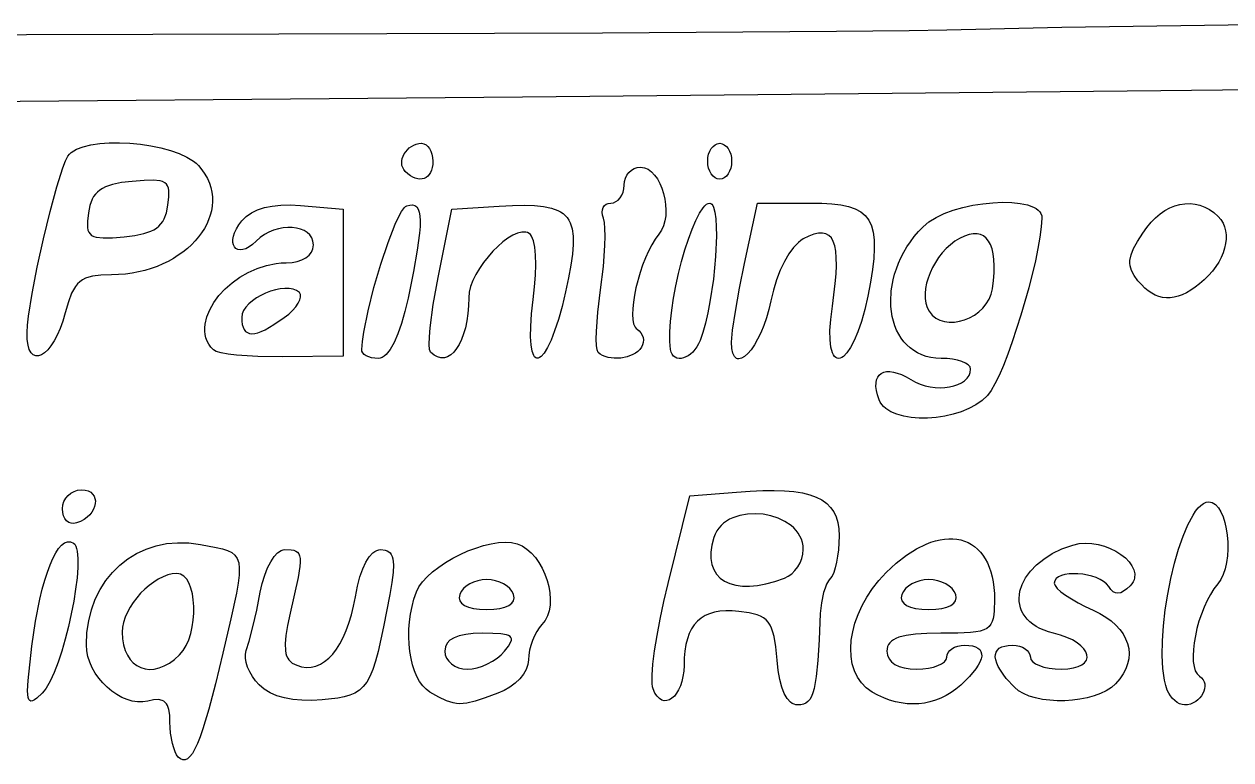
# Model space of a CAD drawing. Header units: millimetres. Extents: x 0.12 to 6.4, y 0 to 2.19.
# Drawn here: x 3.04 to 4.162, y 0 to 0.684 of the extents above; entities that cross this region are included whole.
import ezdxf

# ---------------------------------------------------------------- set-up
doc = ezdxf.new("R2010")
doc.units = ezdxf.units.MM
doc.header["$MEASUREMENT"] = 0

msp = doc.modelspace()

# ---------------------------------------------------------------- linework, layer by layer
at = {"flags": 128}
for points in [[(2.924375, 0.674196), (3.276394, 0.675035), (3.577189, 0.676196), (3.79483, 0.677524), (3.86249, 0.678202), (3.897389, 0.678863), (3.937773, 0.67995), (4.00436, 0.681219), (4.203551, 0.684174)], [(4.639794, 0.6282), (4.096536, 0.622207), (3.50301, 0.616334), (2.855722, 0.610544), (2.590562, 0.608378), (2.385143, 0.607022), (2.231949, 0.606568), (2.172587, 0.606706), (2.123463, 0.607103), (2.083637, 0.607769), (2.05217, 0.608717), (2.028121, 0.609957), (2.010552, 0.611501), (1.998523, 0.613359), (1.994292, 0.614409), (1.991093, 0.615543), (1.98881, 0.61676), (1.987325, 0.618063), (1.98652, 0.619454), (1.986277, 0.620932)], [(3.042236, 0.397419), (3.042621, 0.404136), (3.043562, 0.412582), (3.046864, 0.433581), (3.051641, 0.45826), (3.057394, 0.48446), (3.063623, 0.510025), (3.069828, 0.532797), (3.075509, 0.55062), (3.077997, 0.557001), (3.080166, 0.561335), (3.081579, 0.563194), (3.083406, 0.564897), (3.085619, 0.566446), (3.088194, 0.567843), (3.094323, 0.570188), (3.101586, 0.571946), (3.109775, 0.573133), (3.118681, 0.573762), (3.128098, 0.57385), (3.137817, 0.57341), (3.147632, 0.572458), (3.157333, 0.571007), (3.166714, 0.569074), (3.175567, 0.566673), (3.183684, 0.563819), (3.190857, 0.560525), (3.196879, 0.556808), (3.199393, 0.554796), (3.201541, 0.552682), (3.204818, 0.548735), (3.207606, 0.544694), (3.209916, 0.540573), (3.21176, 0.536388), (3.21315, 0.532152), (3.214097, 0.527879), (3.214612, 0.523585), (3.214707, 0.519283), (3.214394, 0.514988), (3.213683, 0.510714), (3.212586, 0.506476), (3.211114, 0.502288), (3.20928, 0.498164), (3.207094, 0.494119), (3.204568, 0.490166), (3.201713, 0.486321), (3.198541, 0.482598), (3.195063, 0.479011), (3.191291, 0.475574), (3.187236, 0.472303), (3.182909, 0.46921), (3.178322, 0.466311), (3.173487, 0.46362), (3.168414, 0.461151), (3.163116, 0.458919), (3.157603, 0.456938), (3.151888, 0.455222), (3.145981, 0.453786), (3.139893, 0.452644), (3.133638, 0.451811), (3.127225, 0.4513), (3.120666, 0.451127), (3.11093, 0.450837), (3.102988, 0.449817), (3.099604, 0.448962), (3.096567, 0.447841), (3.093842, 0.446425), (3.091396, 0.444686), (3.089193, 0.442595), (3.0872, 0.440126), (3.085384, 0.437248), (3.083709, 0.433936), (3.08065, 0.425891), (3.07775, 0.415766), (3.075527, 0.408136), (3.073034, 0.401231), (3.070328, 0.39508), (3.067468, 0.389714), (3.064512, 0.385161), (3.061517, 0.381454), (3.058541, 0.37862), (3.055644, 0.376691), (3.052882, 0.375697), (3.050315, 0.375666), (3.047999, 0.376631), (3.045994, 0.378619), (3.044357, 0.381662), (3.043146, 0.38579), (3.04242, 0.391032), (3.042236, 0.397419)], [(3.393986, 0.547113), (3.39254, 0.548873), (3.391515, 0.550792), (3.39089, 0.552835), (3.390643, 0.554962), (3.390751, 0.557137), (3.391193, 0.559321), (3.392991, 0.563564), (3.395861, 0.567392), (3.397644, 0.569054), (3.399628, 0.5705), (3.401794, 0.57169), (3.404117, 0.572586), (3.406577, 0.573152), (3.409152, 0.573349), (3.411253, 0.573009), (3.413212, 0.572034), (3.414988, 0.570493), (3.416538, 0.568453), (3.417818, 0.565984), (3.418785, 0.563154), (3.419397, 0.56003), (3.419611, 0.556682), (3.41946, 0.553606), (3.419023, 0.550826), (3.418318, 0.548348), (3.417367, 0.546181), (3.416188, 0.544332), (3.414802, 0.542809), (3.41323, 0.541618), (3.411491, 0.540768), (3.409605, 0.540265), (3.407593, 0.540118), (3.405474, 0.540333), (3.403269, 0.540919), (3.400997, 0.541882), (3.39868, 0.543231), (3.396336, 0.544972), (3.393986, 0.547113)], [(3.675166, 0.556682), (3.675393, 0.56003), (3.676043, 0.563154), (3.677071, 0.565984), (3.67843, 0.568453), (3.680076, 0.570493), (3.681963, 0.572034), (3.684045, 0.573009), (3.686277, 0.573349), (3.688509, 0.573009), (3.690592, 0.572034), (3.692479, 0.570493), (3.694125, 0.568453), (3.695484, 0.565984), (3.696512, 0.563154), (3.697162, 0.56003), (3.697389, 0.556682), (3.697162, 0.553334), (3.696512, 0.550211), (3.695484, 0.547381), (3.694125, 0.544912), (3.692479, 0.542872), (3.690592, 0.541331), (3.688509, 0.540356), (3.686277, 0.540016), (3.684045, 0.540356), (3.681963, 0.541331), (3.680076, 0.542872), (3.67843, 0.544912), (3.677071, 0.547381), (3.676043, 0.550211), (3.675393, 0.553334), (3.675166, 0.556682)], [(3.573236, 0.378974), (3.572267, 0.381182), (3.571679, 0.385315), (3.57146, 0.391134), (3.571602, 0.398399), (3.572929, 0.41632), (3.575583, 0.437169), (3.578256, 0.458688), (3.579637, 0.478415), (3.579816, 0.486925), (3.57964, 0.494169), (3.579098, 0.499873), (3.57818, 0.503766), (3.577346, 0.506582), (3.577054, 0.50921), (3.577275, 0.511592), (3.577982, 0.51367), (3.579146, 0.515388), (3.580739, 0.516686), (3.582732, 0.517507), (3.585097, 0.517794), (3.587567, 0.518134), (3.589871, 0.519109), (3.591958, 0.52065), (3.593779, 0.522689), (3.595283, 0.525158), (3.596419, 0.527989), (3.597138, 0.531112), (3.597389, 0.53446), (3.597702, 0.537808), (3.598601, 0.540932), (3.600023, 0.543762), (3.601904, 0.546231), (3.604182, 0.54827), (3.606793, 0.549812), (3.609674, 0.550787), (3.612764, 0.551127), (3.616334, 0.550622), (3.619705, 0.549178), (3.622846, 0.5469), (3.625729, 0.543891), (3.628326, 0.540256), (3.630607, 0.536101), (3.632545, 0.531528), (3.634111, 0.526644), (3.635275, 0.521553), (3.63601, 0.516359), (3.636287, 0.511166), (3.636076, 0.50608), (3.63535, 0.501205), (3.63408, 0.496645), (3.632236, 0.492506), (3.629791, 0.488891), (3.626424, 0.484347), (3.623197, 0.479062), (3.620139, 0.473168), (3.617281, 0.466795), (3.614653, 0.460073), (3.612284, 0.453133), (3.608448, 0.439123), (3.607039, 0.432314), (3.60601, 0.42581), (3.605392, 0.419741), (3.605213, 0.414238), (3.605505, 0.409433), (3.606296, 0.405454), (3.607618, 0.402434), (3.608487, 0.401323), (3.6095, 0.400502), (3.611474, 0.398992), (3.613063, 0.397175), (3.614251, 0.39512), (3.615021, 0.392896), (3.615355, 0.390573), (3.615238, 0.388219), (3.614653, 0.385904), (3.613583, 0.383696), (3.612101, 0.381711), (3.610258, 0.379925), (3.608103, 0.378344), (3.605683, 0.376974), (3.600237, 0.374888), (3.5943, 0.37371), (3.588252, 0.373486), (3.582472, 0.374259), (3.579801, 0.375033), (3.57734, 0.376074), (3.575136, 0.377385), (3.573236, 0.378974)], [(3.173264, 0.51578), (3.174127, 0.523492), (3.17409, 0.529437), (3.173651, 0.531803), (3.172885, 0.533794), (3.17176, 0.535432), (3.170243, 0.53674), (3.168299, 0.53774), (3.165895, 0.538455), (3.159572, 0.539118), (3.151007, 0.538907), (3.13993, 0.538002), (3.129995, 0.536776), (3.121778, 0.535091), (3.115113, 0.532828), (3.112311, 0.531443), (3.109835, 0.529868), (3.107664, 0.52809), (3.105779, 0.526093), (3.104158, 0.523862), (3.10278, 0.521383), (3.100672, 0.515619), (3.099291, 0.508682), (3.098428, 0.500974), (3.098465, 0.495033), (3.098904, 0.492668), (3.09967, 0.490678), (3.100795, 0.489041), (3.102312, 0.487733), (3.104256, 0.486732), (3.10666, 0.486017), (3.112983, 0.485352), (3.121548, 0.48556), (3.132625, 0.48646), (3.14256, 0.487691), (3.150777, 0.489379), (3.157442, 0.491644), (3.160244, 0.49303), (3.16272, 0.494604), (3.164891, 0.496382), (3.166776, 0.498379), (3.168397, 0.500609), (3.169775, 0.503087), (3.171883, 0.508848), (3.173264, 0.51578)], [(3.640555, 0.381682), (3.639874, 0.389219), (3.639885, 0.397999), (3.640525, 0.407782), (3.641731, 0.418331), (3.643437, 0.429406), (3.645582, 0.440771), (3.648099, 0.452185), (3.650927, 0.46341), (3.654, 0.474208), (3.657255, 0.48434), (3.660628, 0.493568), (3.664055, 0.501653), (3.667473, 0.508357), (3.670816, 0.51344), (3.672441, 0.5153), (3.674023, 0.516666), (3.675554, 0.517507), (3.677027, 0.517794), (3.678089, 0.517534), (3.679046, 0.516774), (3.679899, 0.515538), (3.680651, 0.513853), (3.681859, 0.509239), (3.682684, 0.503141), (3.68314, 0.495765), (3.683242, 0.487321), (3.682444, 0.468059), (3.680406, 0.447019), (3.677246, 0.425866), (3.675282, 0.415767), (3.673081, 0.406264), (3.670658, 0.397564), (3.668027, 0.389877), (3.666656, 0.386794), (3.665045, 0.383996), (3.663234, 0.381495), (3.661266, 0.379304), (3.659183, 0.377434), (3.657025, 0.3759), (3.654836, 0.374712), (3.652656, 0.373884), (3.650527, 0.373427), (3.648491, 0.373355), (3.646589, 0.373679), (3.644863, 0.374412), (3.643356, 0.375567), (3.642107, 0.377155), (3.64116, 0.379189), (3.640555, 0.381682)], [(3.697389, 0.388544), (3.698338, 0.399589), (3.700923, 0.417063), (3.704748, 0.438565), (3.709416, 0.461696), (3.721458, 0.517794), (3.770889, 0.517794), (3.781368, 0.517622), (3.790702, 0.517062), (3.798932, 0.516049), (3.8061, 0.514515), (3.812245, 0.512394), (3.817408, 0.509619), (3.82163, 0.506125), (3.824953, 0.501844), (3.827416, 0.496711), (3.829061, 0.490658), (3.829928, 0.48362), (3.830058, 0.47553), (3.829493, 0.466321), (3.828272, 0.455928), (3.826436, 0.444284), (3.824027, 0.431321), (3.821234, 0.418697), (3.818158, 0.407569), (3.814881, 0.397959), (3.811485, 0.389893), (3.80805, 0.383392), (3.804659, 0.37848), (3.801392, 0.375181), (3.799831, 0.374143), (3.798331, 0.373518), (3.796904, 0.373306), (3.795558, 0.373513), (3.794305, 0.37414), (3.793154, 0.375191), (3.792116, 0.376668), (3.791201, 0.378574), (3.789779, 0.383687), (3.788971, 0.390551), (3.788858, 0.399191), (3.789521, 0.40963), (3.791041, 0.421891), (3.793733, 0.442944), (3.794484, 0.451926), (3.794826, 0.459905), (3.794752, 0.4669), (3.794253, 0.47293), (3.79332, 0.478015), (3.791946, 0.482174), (3.790121, 0.485426), (3.787837, 0.487792), (3.785086, 0.48929), (3.78186, 0.48994), (3.778149, 0.489761), (3.773946, 0.488773), (3.769241, 0.486995), (3.764027, 0.484446), (3.761737, 0.48302), (3.75945, 0.481207), (3.754933, 0.476505), (3.750563, 0.470508), (3.746427, 0.463384), (3.742613, 0.455298), (3.739207, 0.446419), (3.736298, 0.436913), (3.733972, 0.426946), (3.73211, 0.418799), (3.729872, 0.411083), (3.727326, 0.403869), (3.724541, 0.397229), (3.721585, 0.391236), (3.718527, 0.385961), (3.715435, 0.381477), (3.712378, 0.377854), (3.709424, 0.375166), (3.706642, 0.373484), (3.7041, 0.372879), (3.70294, 0.373004), (3.701866, 0.373425), (3.700887, 0.374151), (3.70001, 0.375192), (3.698599, 0.378253), (3.697703, 0.38268), (3.697389, 0.388544)], [(3.834555, 0.334932), (3.833045, 0.339411), (3.832078, 0.343509), (3.831634, 0.347214), (3.831693, 0.350512), (3.832234, 0.353391), (3.833236, 0.355838), (3.834679, 0.357839), (3.836543, 0.359382), (3.838807, 0.360453), (3.84145, 0.36104), (3.844451, 0.361129), (3.847792, 0.360708), (3.851449, 0.359763), (3.855405, 0.358281), (3.859637, 0.356249), (3.864125, 0.353655), (3.868362, 0.351315), (3.872805, 0.349423), (3.877389, 0.347967), (3.882046, 0.346936), (3.886712, 0.346318), (3.891318, 0.346101), (3.8958, 0.346274), (3.900092, 0.346825), (3.904126, 0.347742), (3.907837, 0.349013), (3.911159, 0.350627), (3.914025, 0.352573), (3.91637, 0.354838), (3.918126, 0.35741), (3.919229, 0.360279), (3.919611, 0.363432), (3.919052, 0.365422), (3.91745, 0.367279), (3.914918, 0.368963), (3.911567, 0.370432), (3.90751, 0.371647), (3.902859, 0.372565), (3.897725, 0.373146), (3.892222, 0.373349), (3.887314, 0.373566), (3.882664, 0.374206), (3.878272, 0.375249), (3.874143, 0.376675), (3.870279, 0.378468), (3.866682, 0.380606), (3.863354, 0.383072), (3.8603, 0.385847), (3.85752, 0.388912), (3.855017, 0.392247), (3.852795, 0.395834), (3.850856, 0.399654), (3.849202, 0.403688), (3.847836, 0.407917), (3.846761, 0.412323), (3.845979, 0.416886), (3.845492, 0.421587), (3.845304, 0.426407), (3.845833, 0.436331), (3.847587, 0.446506), (3.848929, 0.451641), (3.850585, 0.456781), (3.852558, 0.461908), (3.854849, 0.467004), (3.857463, 0.472048), (3.8604, 0.477024), (3.863665, 0.48191), (3.867258, 0.486689), (3.871184, 0.491342), (3.875444, 0.495849), (3.880857, 0.500363), (3.887475, 0.504416), (3.89508, 0.507992), (3.903459, 0.511075), (3.912395, 0.513649), (3.921674, 0.515699), (3.931079, 0.517209), (3.940396, 0.518163), (3.949408, 0.518546), (3.957901, 0.518342), (3.96566, 0.517535), (3.972468, 0.516109), (3.97811, 0.514049), (3.980427, 0.512776), (3.982371, 0.511338), (3.983916, 0.509735), (3.985036, 0.507962), (3.985702, 0.50602), (3.985889, 0.503905), (3.985316, 0.495715), (3.984073, 0.48618), (3.982228, 0.475526), (3.979852, 0.463982), (3.973785, 0.439133), (3.96643, 0.413457), (3.958346, 0.388777), (3.954205, 0.37738), (3.950092, 0.366916), (3.946075, 0.357613), (3.942225, 0.349698), (3.938612, 0.3434), (3.935305, 0.338946), (3.930369, 0.334307), (3.924557, 0.330224), (3.918017, 0.326706), (3.910899, 0.323757), (3.903351, 0.321383), (3.895522, 0.31959), (3.887561, 0.318385), (3.879618, 0.317773), (3.87184, 0.317759), (3.864377, 0.318351), (3.857379, 0.319553), (3.850993, 0.321372), (3.845368, 0.323814), (3.840655, 0.326884), (3.838686, 0.328656), (3.837001, 0.330588), (3.835618, 0.33268), (3.834555, 0.334932)], [(4.075208, 0.445516), (4.071611, 0.45035), (4.069157, 0.454954), (4.067867, 0.459548), (4.067667, 0.461908), (4.067765, 0.464347), (4.068872, 0.469571), (4.07121, 0.475436), (4.074801, 0.48216), (4.079666, 0.48996), (4.083409, 0.495215), (4.087376, 0.499927), (4.091539, 0.504091), (4.095867, 0.5077), (4.10033, 0.510747), (4.1049, 0.513226), (4.109546, 0.515131), (4.114238, 0.516453), (4.118946, 0.517188), (4.123641, 0.517329), (4.128293, 0.516868), (4.132871, 0.5158), (4.137347, 0.514118), (4.141691, 0.511815), (4.145872, 0.508885), (4.149861, 0.505321), (4.152359, 0.502407), (4.154337, 0.499206), (4.155805, 0.495752), (4.156773, 0.492077), (4.157248, 0.488215), (4.15724, 0.484198), (4.156759, 0.48006), (4.155812, 0.475834), (4.15441, 0.471551), (4.152561, 0.467247), (4.150275, 0.462953), (4.14756, 0.458702), (4.144426, 0.454528), (4.140881, 0.450463), (4.136935, 0.446541), (4.132597, 0.442794), (4.128379, 0.439573), (4.124273, 0.436804), (4.120273, 0.434485), (4.116374, 0.432617), (4.112569, 0.431201), (4.108852, 0.430237), (4.105217, 0.429725), (4.101658, 0.429665), (4.098169, 0.430058), (4.094744, 0.430904), (4.091378, 0.432204), (4.088064, 0.433958), (4.084796, 0.436165), (4.081568, 0.438827), (4.078374, 0.441944), (4.075208, 0.445516)], [(3.215472, 0.381196), (3.213159, 0.383795), (3.211257, 0.386538), (3.209752, 0.389411), (3.208633, 0.392399), (3.207886, 0.395487), (3.207501, 0.39866), (3.207463, 0.401904), (3.207761, 0.405203), (3.209313, 0.411908), (3.212058, 0.418655), (3.215897, 0.425326), (3.220729, 0.431801), (3.226455, 0.43796), (3.232975, 0.443686), (3.24019, 0.448858), (3.247999, 0.453357), (3.256304, 0.457063), (3.265005, 0.459859), (3.274001, 0.461623), (3.278579, 0.462082), (3.283194, 0.462238), (3.288612, 0.462546), (3.293511, 0.463444), (3.297829, 0.464889), (3.301503, 0.466842), (3.30447, 0.469261), (3.306667, 0.472105), (3.308031, 0.475333), (3.3085, 0.478905), (3.308107, 0.482419), (3.30698, 0.485517), (3.30519, 0.488194), (3.302814, 0.490444), (3.299923, 0.492263), (3.296593, 0.493646), (3.292896, 0.494587), (3.288908, 0.495084), (3.284701, 0.495129), (3.28035, 0.494719), (3.275928, 0.493848), (3.271509, 0.492512), (3.267168, 0.490706), (3.262978, 0.488425), (3.259013, 0.485664), (3.255347, 0.482419), (3.251903, 0.479298), (3.248657, 0.476969), (3.24564, 0.475385), (3.242886, 0.474499), (3.240426, 0.474264), (3.238292, 0.474635), (3.236519, 0.475565), (3.235137, 0.477007), (3.234179, 0.478915), (3.233678, 0.481243), (3.233667, 0.483944), (3.234177, 0.486971), (3.235241, 0.490279), (3.236892, 0.49382), (3.239162, 0.497549), (3.242083, 0.501419), (3.246072, 0.505394), (3.250917, 0.508753), (3.25659, 0.511489), (3.263066, 0.513594), (3.270316, 0.515062), (3.278313, 0.515885), (3.287032, 0.516058), (3.296444, 0.515571), (3.336277, 0.512238), (3.336291, 0.443905), (3.336305, 0.375571), (3.279375, 0.374905), (3.256722, 0.375189), (3.237121, 0.376467), (3.229121, 0.377416), (3.222672, 0.378538), (3.218034, 0.379806), (3.215472, 0.381196)], [(3.353416, 0.381682), (3.354114, 0.389211), (3.35538, 0.397848), (3.359352, 0.41759), (3.364795, 0.439194), (3.371172, 0.46095), (3.377946, 0.481144), (3.384582, 0.498065), (3.387681, 0.504763), (3.390543, 0.510001), (3.393102, 0.513564), (3.394247, 0.51465), (3.395291, 0.515238), (3.398168, 0.515965), (3.400668, 0.516071), (3.402793, 0.515516), (3.404542, 0.514259), (3.405917, 0.512258), (3.406917, 0.509472), (3.407544, 0.505861), (3.407798, 0.501384), (3.40768, 0.495999), (3.40719, 0.489665), (3.405096, 0.473988), (3.401522, 0.454024), (3.396472, 0.429446), (3.393508, 0.416891), (3.390327, 0.405775), (3.386965, 0.39617), (3.383458, 0.388148), (3.379842, 0.381782), (3.376152, 0.377146), (3.37429, 0.375498), (3.372424, 0.37431), (3.370557, 0.373591), (3.368694, 0.373349), (3.365539, 0.373519), (3.362614, 0.374007), (3.359982, 0.374777), (3.357706, 0.375797), (3.355849, 0.377032), (3.354473, 0.378447), (3.353642, 0.380008), (3.353416, 0.381682)], [(3.4175, 0.379155), (3.416974, 0.380076), (3.416593, 0.381618), (3.416248, 0.386424), (3.416439, 0.393287), (3.417135, 0.401922), (3.419933, 0.423373), (3.424416, 0.448502), (3.437152, 0.51203), (3.481152, 0.514849), (3.493542, 0.5155), (3.504544, 0.515725), (3.514212, 0.515454), (3.522599, 0.514619), (3.529761, 0.51315), (3.53575, 0.510977), (3.538322, 0.509606), (3.540621, 0.508033), (3.542653, 0.506249), (3.544427, 0.504247), (3.545947, 0.502017), (3.547222, 0.49955), (3.54906, 0.493874), (3.549996, 0.487148), (3.550082, 0.479304), (3.549373, 0.470273), (3.547923, 0.459985), (3.545785, 0.448372), (3.543014, 0.435363), (3.539671, 0.421517), (3.536262, 0.409393), (3.532844, 0.399005), (3.529473, 0.390366), (3.526203, 0.383491), (3.523091, 0.378392), (3.520192, 0.375082), (3.51884, 0.374103), (3.517562, 0.373577), (3.516366, 0.373504), (3.515257, 0.373888), (3.514244, 0.374729), (3.513333, 0.376029), (3.511845, 0.380014), (3.510849, 0.385857), (3.510402, 0.393571), (3.510557, 0.403169), (3.511372, 0.414664), (3.512902, 0.428071), (3.514236, 0.439826), (3.515036, 0.45075), (3.515311, 0.460678), (3.515073, 0.469445), (3.51433, 0.476886), (3.513094, 0.482835), (3.511374, 0.487128), (3.510336, 0.488602), (3.50918, 0.489599), (3.507669, 0.490334), (3.50602, 0.490772), (3.502357, 0.490807), (3.498291, 0.489809), (3.493919, 0.48788), (3.489337, 0.485124), (3.484642, 0.481644), (3.479933, 0.477544), (3.475307, 0.472927), (3.47086, 0.467897), (3.466691, 0.462558), (3.462896, 0.457012), (3.459573, 0.451363), (3.456819, 0.445714), (3.454731, 0.44017), (3.453407, 0.434833), (3.452944, 0.429807), (3.452734, 0.422193), (3.452124, 0.414982), (3.451142, 0.408214), (3.449816, 0.40193), (3.448175, 0.396172), (3.446248, 0.390979), (3.444063, 0.386393), (3.441649, 0.382455), (3.439034, 0.379205), (3.436246, 0.376684), (3.433315, 0.374933), (3.430268, 0.373993), (3.427135, 0.373904), (3.423943, 0.374708), (3.420722, 0.376444), (3.4175, 0.379155)], [(3.93993, 0.438044), (3.940861, 0.445749), (3.941386, 0.452859), (3.941512, 0.459365), (3.941244, 0.465259), (3.940589, 0.47053), (3.93955, 0.475172), (3.938136, 0.479173), (3.93635, 0.482526), (3.9342, 0.485222), (3.931691, 0.487252), (3.928828, 0.488607), (3.925618, 0.489278), (3.922066, 0.489256), (3.918178, 0.488533), (3.913959, 0.487099), (3.909416, 0.484946), (3.904988, 0.482252), (3.900793, 0.479063), (3.896857, 0.475443), (3.893206, 0.471453), (3.889866, 0.467155), (3.886862, 0.462611), (3.884222, 0.457882), (3.88197, 0.453031), (3.880133, 0.44812), (3.878736, 0.443211), (3.877806, 0.438364), (3.877368, 0.433644), (3.877447, 0.42911), (3.878071, 0.424826), (3.879265, 0.420852), (3.881055, 0.417252), (3.88386, 0.413647), (3.887234, 0.410856), (3.891081, 0.408845), (3.895303, 0.407579), (3.899804, 0.407024), (3.904487, 0.407146), (3.909254, 0.40791), (3.914008, 0.409283), (3.918653, 0.41123), (3.92309, 0.413716), (3.927223, 0.416707), (3.930956, 0.42017), (3.934189, 0.424069), (3.936828, 0.428371), (3.938774, 0.43304), (3.93993, 0.438044)], [(3.281361, 0.411321), (3.285535, 0.414639), (3.289135, 0.41803), (3.292103, 0.421398), (3.29438, 0.424648), (3.295909, 0.427684), (3.296632, 0.430411), (3.296492, 0.432734), (3.29543, 0.434557), (3.292832, 0.436487), (3.28965, 0.437758), (3.285987, 0.438416), (3.281946, 0.438506), (3.277633, 0.438071), (3.273149, 0.437157), (3.268601, 0.435808), (3.26409, 0.43407), (3.259721, 0.431986), (3.255598, 0.429602), (3.251825, 0.426961), (3.248504, 0.42411), (3.245741, 0.421093), (3.243639, 0.417953), (3.242302, 0.414737), (3.241833, 0.411488), (3.241976, 0.407947), (3.242408, 0.404877), (3.243134, 0.402278), (3.244158, 0.400149), (3.245484, 0.398492), (3.247118, 0.397304), (3.249064, 0.396588), (3.251326, 0.396342), (3.253909, 0.396567), (3.256818, 0.397263), (3.260057, 0.398429), (3.26363, 0.400066), (3.271799, 0.404752), (3.281361, 0.411321)], [(3.075166, 0.23353), (3.075525, 0.237065), (3.076555, 0.240363), (3.078182, 0.243352), (3.080335, 0.245959), (3.082942, 0.248112), (3.08593, 0.249739), (3.089228, 0.250768), (3.092764, 0.251127), (3.096174, 0.250857), (3.099054, 0.250086), (3.10141, 0.248874), (3.103251, 0.247283), (3.104587, 0.24537), (3.105426, 0.243197), (3.105776, 0.240823), (3.105646, 0.238309), (3.105044, 0.235714), (3.10398, 0.233099), (3.102462, 0.230523), (3.100498, 0.228047), (3.098097, 0.22573), (3.095269, 0.223632), (3.09202, 0.221814), (3.088361, 0.220335), (3.085712, 0.219812), (3.083241, 0.220018), (3.081, 0.220899), (3.079045, 0.222401), (3.07743, 0.22447), (3.076208, 0.22705), (3.075436, 0.230088), (3.075166, 0.23353)], [(3.624305, 0.06603), (3.623772, 0.068115), (3.62346, 0.070973), (3.623471, 0.078804), (3.624279, 0.089122), (3.625828, 0.101526), (3.628059, 0.115614), (3.630917, 0.130983), (3.634342, 0.147232), (3.638277, 0.16396), (3.6585, 0.245571), (3.701889, 0.249113), (3.714604, 0.250004), (3.726277, 0.250498), (3.736938, 0.250581), (3.746617, 0.250239), (3.755346, 0.249461), (3.763154, 0.248233), (3.770073, 0.246541), (3.776133, 0.244373), (3.781366, 0.241716), (3.785801, 0.238557), (3.789469, 0.234883), (3.792402, 0.230679), (3.79463, 0.225935), (3.796183, 0.220636), (3.797092, 0.214769), (3.797389, 0.208321), (3.797218, 0.20187), (3.796731, 0.19552), (3.79596, 0.189434), (3.794941, 0.183774), (3.793706, 0.178704), (3.792291, 0.174386), (3.790729, 0.170982), (3.789055, 0.168655), (3.787364, 0.16648), (3.785751, 0.163504), (3.784256, 0.159859), (3.782915, 0.155677), (3.780846, 0.146239), (3.780194, 0.141247), (3.779847, 0.136252), (3.778814, 0.111815), (3.777604, 0.092418), (3.776084, 0.077512), (3.774121, 0.066549), (3.772932, 0.062374), (3.771581, 0.058978), (3.770053, 0.056293), (3.768331, 0.05425), (3.766398, 0.052781), (3.764237, 0.051816), (3.761832, 0.051288), (3.759166, 0.051127), (3.757249, 0.051295), (3.755421, 0.051799), (3.753682, 0.052636), (3.752034, 0.053803), (3.749015, 0.057122), (3.746371, 0.061736), (3.744112, 0.067629), (3.742244, 0.074781), (3.740778, 0.083175), (3.739722, 0.092794), (3.738486, 0.105152), (3.736869, 0.114914), (3.735834, 0.118928), (3.734604, 0.122422), (3.733144, 0.125437), (3.731422, 0.128018), (3.729403, 0.130205), (3.727054, 0.132044), (3.724341, 0.133575), (3.721232, 0.134842), (3.713687, 0.136756), (3.704152, 0.138127), (3.69783, 0.138644), (3.69195, 0.138696), (3.686505, 0.13828), (3.681492, 0.137389), (3.676904, 0.136019), (3.672738, 0.134164), (3.668987, 0.131821), (3.665647, 0.128983), (3.662713, 0.125646), (3.66018, 0.121805), (3.658042, 0.117454), (3.656295, 0.11259), (3.654933, 0.107206), (3.653952, 0.101298), (3.653346, 0.094862), (3.653111, 0.087891), (3.652851, 0.082539), (3.652174, 0.077558), (3.651126, 0.072983), (3.649752, 0.068848), (3.648098, 0.065187), (3.646207, 0.062035), (3.644126, 0.059425), (3.641901, 0.057393), (3.639575, 0.055972), (3.637195, 0.055196), (3.634806, 0.055101), (3.632453, 0.055721), (3.630181, 0.057089), (3.628035, 0.05924), (3.626062, 0.062209), (3.624305, 0.06603)], [(4.102527, 0.065016), (4.101115, 0.069332), (4.099959, 0.074125), (4.098385, 0.084981), (4.097734, 0.097262), (4.097936, 0.110647), (4.098918, 0.124812), (4.100611, 0.139436), (4.102944, 0.154196), (4.105845, 0.168771), (4.109244, 0.182838), (4.113071, 0.196074), (4.117253, 0.208158), (4.121721, 0.218768), (4.126403, 0.22758), (4.128802, 0.231212), (4.131229, 0.234274), (4.133673, 0.236726), (4.136127, 0.238527), (4.138581, 0.239637), (4.141027, 0.240016), (4.142711, 0.23985), (4.144321, 0.239365), (4.147318, 0.237506), (4.150002, 0.234581), (4.152357, 0.23073), (4.154369, 0.226095), (4.156021, 0.220816), (4.157298, 0.215036), (4.158185, 0.208894), (4.158667, 0.202533), (4.158727, 0.196094), (4.15835, 0.189716), (4.157522, 0.183543), (4.156225, 0.177715), (4.154445, 0.172372), (4.152167, 0.167657), (4.149375, 0.16371), (4.145845, 0.159159), (4.142535, 0.153952), (4.13947, 0.148207), (4.136672, 0.142041), (4.134164, 0.135571), (4.13197, 0.128915), (4.130113, 0.122189), (4.128616, 0.115511), (4.127502, 0.108997), (4.126795, 0.102766), (4.126518, 0.096934), (4.126693, 0.091618), (4.127345, 0.086936), (4.128496, 0.083005), (4.130169, 0.079941), (4.132389, 0.077863), (4.134328, 0.076375), (4.135781, 0.074645), (4.136773, 0.072719), (4.137328, 0.070644), (4.137468, 0.068468), (4.13722, 0.066236), (4.136606, 0.063995), (4.135651, 0.061792), (4.134378, 0.059673), (4.132813, 0.057686), (4.130978, 0.055876), (4.128898, 0.054291), (4.126598, 0.052977), (4.1241, 0.05198), (4.12143, 0.051348), (4.118611, 0.051127), (4.116332, 0.05141), (4.113998, 0.052223), (4.111675, 0.053507), (4.109428, 0.055207), (4.107325, 0.057264), (4.105429, 0.059623), (4.103808, 0.062226), (4.102527, 0.065016)], [(3.746486, 0.168974), (3.750016, 0.170738), (3.753309, 0.173165), (3.756293, 0.176147), (3.758896, 0.179575), (3.761045, 0.18334), (3.762669, 0.187334), (3.763697, 0.191447), (3.764055, 0.195571), (3.763848, 0.19897), (3.763244, 0.202204), (3.762266, 0.205271), (3.760939, 0.208168), (3.759288, 0.210891), (3.757336, 0.213437), (3.755108, 0.215803), (3.752629, 0.217985), (3.747011, 0.221785), (3.740678, 0.224812), (3.733823, 0.22704), (3.726642, 0.228441), (3.719328, 0.228991), (3.712076, 0.228662), (3.705081, 0.227429), (3.698536, 0.225265), (3.695493, 0.223826), (3.692636, 0.222144), (3.689988, 0.220217), (3.687575, 0.218041), (3.68542, 0.215612), (3.683548, 0.212928), (3.681983, 0.209985), (3.68075, 0.20678), (3.678911, 0.199704), (3.67803, 0.193163), (3.678069, 0.187176), (3.678996, 0.181763), (3.680773, 0.176945), (3.683367, 0.172743), (3.686741, 0.169175), (3.690863, 0.166262), (3.695695, 0.164025), (3.701203, 0.162484), (3.707352, 0.161658), (3.714107, 0.161569), (3.721433, 0.162235), (3.729295, 0.163678), (3.737657, 0.165918), (3.746486, 0.168974)], [(3.046694, 0.105821), (3.050094, 0.128998), (3.054124, 0.149524), (3.056342, 0.158707), (3.058676, 0.167125), (3.061112, 0.174744), (3.063637, 0.181528), (3.066236, 0.187444), (3.068897, 0.192459), (3.071604, 0.196536), (3.074345, 0.199644), (3.077104, 0.201746), (3.079869, 0.202809), (3.082626, 0.2028), (3.085361, 0.201682), (3.08655, 0.200585), (3.08753, 0.198917), (3.088307, 0.196715), (3.088888, 0.194015), (3.089497, 0.187265), (3.089416, 0.178955), (3.088704, 0.169371), (3.087421, 0.158803), (3.085628, 0.147537), (3.083383, 0.135861), (3.080748, 0.124064), (3.077781, 0.112432), (3.074543, 0.101254), (3.071093, 0.090817), (3.067492, 0.08141), (3.063798, 0.073319), (3.060073, 0.066832), (3.058216, 0.064281), (3.056375, 0.062238), (3.051239, 0.05758), (3.049156, 0.056042), (3.047384, 0.055093), (3.045911, 0.054776), (3.044729, 0.055136), (3.043827, 0.056218), (3.043196, 0.058066), (3.042825, 0.060726), (3.042705, 0.064242), (3.043177, 0.074021), (3.046694, 0.105821)], [(3.182889, 0.002669), (3.181337, 0.004724), (3.179889, 0.007625), (3.178578, 0.011237), (3.177434, 0.015426), (3.175775, 0.024997), (3.175324, 0.030111), (3.175166, 0.035266), (3.174918, 0.041654), (3.174132, 0.046795), (3.172745, 0.050749), (3.171806, 0.052299), (3.170694, 0.053575), (3.1694, 0.054583), (3.167917, 0.055331), (3.16435, 0.056078), (3.159931, 0.055875), (3.154597, 0.05478), (3.14988, 0.05398), (3.145041, 0.053973), (3.140137, 0.054704), (3.135228, 0.05612), (3.130374, 0.058167), (3.125632, 0.060791), (3.121061, 0.063939), (3.116722, 0.067556), (3.112672, 0.071589), (3.108971, 0.075984), (3.105678, 0.080687), (3.102851, 0.085645), (3.10055, 0.090804), (3.098833, 0.096109), (3.097759, 0.101508), (3.097389, 0.106946), (3.097936, 0.118417), (3.099545, 0.129356), (3.102159, 0.139716), (3.105727, 0.14945), (3.110195, 0.15851), (3.115509, 0.166851), (3.121617, 0.174424), (3.128463, 0.181182), (3.135996, 0.18708), (3.144161, 0.192069), (3.152906, 0.196103), (3.162176, 0.199134), (3.171918, 0.201116), (3.182079, 0.202001), (3.192606, 0.201743), (3.203444, 0.200294), (3.21805, 0.197556), (3.223841, 0.196229), (3.228669, 0.194703), (3.232572, 0.192811), (3.235582, 0.190381), (3.237736, 0.187247), (3.239069, 0.183238), (3.239615, 0.178185), (3.23941, 0.17192), (3.238488, 0.164273), (3.236886, 0.155075), (3.231776, 0.131349), (3.224361, 0.099391), (3.217484, 0.070752), (3.21132, 0.047378), (3.205754, 0.028998), (3.20316, 0.021599), (3.200672, 0.015347), (3.198276, 0.010211), (3.195958, 0.006157), (3.193704, 0.00315), (3.191499, 0.001158), (3.18933, 0.000148), (3.187181, 0.000085), (3.185039, 0.000936), (3.182889, 0.002669)], [(3.416833, 0.063127), (3.413321, 0.065669), (3.410128, 0.068973), (3.407265, 0.072969), (3.404741, 0.077587), (3.402564, 0.082758), (3.400746, 0.088411), (3.399294, 0.094478), (3.398218, 0.100889), (3.397529, 0.107574), (3.397234, 0.114463), (3.397344, 0.121486), (3.397868, 0.128574), (3.398815, 0.135658), (3.400195, 0.142667), (3.402018, 0.149531), (3.404291, 0.156182), (3.406654, 0.160934), (3.410031, 0.165689), (3.414307, 0.170391), (3.419362, 0.174982), (3.425078, 0.179407), (3.431339, 0.183608), (3.438026, 0.187531), (3.445021, 0.191118), (3.452205, 0.194313), (3.459462, 0.19706), (3.466673, 0.199301), (3.473721, 0.200981), (3.480487, 0.202044), (3.486854, 0.202432), (3.492703, 0.20209), (3.497916, 0.20096), (3.502617, 0.198964), (3.507035, 0.196114), (3.511139, 0.192516), (3.514895, 0.188275), (3.518271, 0.183498), (3.521235, 0.178292), (3.523754, 0.17276), (3.525795, 0.167011), (3.527326, 0.161148), (3.528315, 0.15528), (3.528728, 0.149511), (3.528534, 0.143947), (3.527699, 0.138694), (3.526191, 0.133858), (3.523978, 0.129546), (3.521027, 0.125863), (3.518511, 0.122934), (3.516164, 0.119401), (3.514036, 0.115401), (3.51218, 0.111066), (3.510647, 0.106532), (3.509488, 0.101931), (3.508755, 0.0974), (3.5085, 0.093071), (3.50794, 0.088674), (3.506328, 0.084208), (3.503759, 0.079782), (3.500333, 0.0755), (3.496146, 0.071471), (3.491297, 0.0678), (3.485882, 0.064594), (3.48, 0.06196), (3.468327, 0.057636), (3.458938, 0.054566), (3.451232, 0.052763), (3.44782, 0.052339), (3.444604, 0.052236), (3.441506, 0.052456), (3.438453, 0.052998), (3.432175, 0.05506), (3.42517, 0.058432), (3.416833, 0.063127)], [(3.827944, 0.063127), (3.82255, 0.066947), (3.818027, 0.071558), (3.814367, 0.07688), (3.81156, 0.082831), (3.809596, 0.089332), (3.808467, 0.096303), (3.808162, 0.103664), (3.808673, 0.111334), (3.80999, 0.119232), (3.812103, 0.12728), (3.815004, 0.135396), (3.818682, 0.1435), (3.823129, 0.151512), (3.828335, 0.159353), (3.83429, 0.166941), (3.840986, 0.174196), (3.850525, 0.183022), (3.859966, 0.190377), (3.869236, 0.196279), (3.878265, 0.200745), (3.882666, 0.202445), (3.886981, 0.203793), (3.891199, 0.204791), (3.895313, 0.205442), (3.899312, 0.205747), (3.903189, 0.205709), (3.906935, 0.205331), (3.91054, 0.204613), (3.913995, 0.203559), (3.917292, 0.202171), (3.920422, 0.200451), (3.923375, 0.198401), (3.926144, 0.196024), (3.928718, 0.193322), (3.93109, 0.190296), (3.933249, 0.18695), (3.935188, 0.183286), (3.936898, 0.179305), (3.938369, 0.17501), (3.939592, 0.170404), (3.940559, 0.165487), (3.941261, 0.160264), (3.941688, 0.154736), (3.941833, 0.148905), (3.941627, 0.139106), (3.941277, 0.135089), (3.940681, 0.13161), (3.939776, 0.128629), (3.9385, 0.126109), (3.936794, 0.124011), (3.934593, 0.122297), (3.931838, 0.120928), (3.928466, 0.119866), (3.924416, 0.119073), (3.919626, 0.11851), (3.907579, 0.117922), (3.891833, 0.117794), (3.87905, 0.117584), (3.868394, 0.116926), (3.859735, 0.115776), (3.852942, 0.11409), (3.850206, 0.113033), (3.847886, 0.111826), (3.845969, 0.110464), (3.844437, 0.10894), (3.843273, 0.10725), (3.842462, 0.105388), (3.841988, 0.103349), (3.841833, 0.101127), (3.842318, 0.097432), (3.843744, 0.094146), (3.846066, 0.091294), (3.849243, 0.088903), (3.853229, 0.086998), (3.857981, 0.085605), (3.863457, 0.084751), (3.869611, 0.08446), (3.875191, 0.084687), (3.880396, 0.085337), (3.885114, 0.086365), (3.889229, 0.087724), (3.892628, 0.08937), (3.895197, 0.091257), (3.896822, 0.093339), (3.897389, 0.095571), (3.897729, 0.097803), (3.898704, 0.099886), (3.900245, 0.101773), (3.902284, 0.103419), (3.904753, 0.104778), (3.907584, 0.105806), (3.910707, 0.106456), (3.914055, 0.106682), (3.917986, 0.10651), (3.921357, 0.106), (3.92417, 0.105164), (3.926426, 0.104012), (3.928125, 0.102555), (3.929269, 0.100804), (3.929859, 0.09877), (3.929896, 0.096464), (3.92938, 0.093896), (3.928314, 0.091078), (3.926697, 0.08802), (3.924532, 0.084733), (3.918559, 0.077517), (3.910402, 0.069516), (3.906014, 0.065838), (3.901456, 0.062593), (3.896743, 0.05978), (3.891889, 0.057402), (3.88691, 0.055459), (3.881819, 0.053953), (3.876631, 0.052884), (3.871361, 0.052254), (3.866022, 0.052063), (3.860629, 0.052313), (3.855196, 0.053004), (3.849738, 0.054139), (3.84427, 0.055717), (3.838805, 0.057741), (3.833358, 0.06021), (3.827944, 0.063127)], [(3.258097, 0.06978), (3.254689, 0.0736), (3.251728, 0.077733), (3.249262, 0.082048), (3.247342, 0.086413), (3.246016, 0.090699), (3.245333, 0.094774), (3.245344, 0.098506), (3.246097, 0.101766), (3.248839, 0.110506), (3.252199, 0.123625), (3.255755, 0.139346), (3.259083, 0.155891), (3.260934, 0.164163), (3.263218, 0.171741), (3.265863, 0.178498), (3.268797, 0.184309), (3.271946, 0.189048), (3.275237, 0.192588), (3.278599, 0.194805), (3.280283, 0.195377), (3.281958, 0.195571), (3.28786, 0.195347), (3.290205, 0.194953), (3.292154, 0.194273), (3.293714, 0.193232), (3.294891, 0.191753), (3.295691, 0.189764), (3.296121, 0.187188), (3.296188, 0.183951), (3.295897, 0.179978), (3.294271, 0.169526), (3.287014, 0.136502), (3.284559, 0.125107), (3.28297, 0.115625), (3.282272, 0.107863), (3.282489, 0.101625), (3.282948, 0.099017), (3.283645, 0.096717), (3.284582, 0.094702), (3.285764, 0.092945), (3.287191, 0.091424), (3.288869, 0.090114), (3.292986, 0.08803), (3.297583, 0.086657), (3.302095, 0.086082), (3.306504, 0.086289), (3.310797, 0.087258), (3.314956, 0.088972), (3.318967, 0.091412), (3.322814, 0.09456), (3.326482, 0.098398), (3.329955, 0.102908), (3.333217, 0.108071), (3.336254, 0.113871), (3.339048, 0.120288), (3.341586, 0.127304), (3.34385, 0.134901), (3.345827, 0.143061), (3.3475, 0.151766), (3.349431, 0.161564), (3.351716, 0.170241), (3.354323, 0.177742), (3.35722, 0.184007), (3.360377, 0.18898), (3.363763, 0.192604), (3.365532, 0.193891), (3.367347, 0.19482), (3.369203, 0.195382), (3.371097, 0.195571), (3.375349, 0.19512), (3.377104, 0.194524), (3.378617, 0.193653), (3.379893, 0.192484), (3.380936, 0.190997), (3.38175, 0.189171), (3.38234, 0.186983), (3.382864, 0.181438), (3.382542, 0.174191), (3.381409, 0.16507), (3.3795, 0.153905), (3.373731, 0.123879), (3.368676, 0.100975), (3.366212, 0.091874), (3.36368, 0.084171), (3.361, 0.077738), (3.358088, 0.072446), (3.354864, 0.068169), (3.351246, 0.064779), (3.347151, 0.062147), (3.342498, 0.060147), (3.337205, 0.05865), (3.33119, 0.057529), (3.316666, 0.055905), (3.306973, 0.055348), (3.297886, 0.055463), (3.289441, 0.056242), (3.281673, 0.057676), (3.274619, 0.059755), (3.268315, 0.062471), (3.262795, 0.065816), (3.258097, 0.06978)], [(3.960319, 0.067557), (3.952747, 0.075834), (3.949744, 0.079699), (3.947263, 0.083362), (3.945306, 0.086811), (3.943873, 0.090032), (3.942965, 0.093011), (3.942581, 0.095735), (3.942724, 0.098189), (3.943393, 0.10036), (3.944589, 0.102235), (3.946313, 0.1038), (3.948566, 0.10504), (3.951347, 0.105944), (3.954658, 0.106495), (3.9585, 0.106682), (3.961848, 0.106456), (3.964971, 0.105806), (3.967801, 0.104778), (3.970271, 0.103419), (3.97231, 0.101773), (3.973851, 0.099886), (3.974826, 0.097803), (3.975166, 0.095571), (3.975752, 0.093339), (3.977431, 0.091257), (3.980086, 0.08937), (3.983599, 0.087724), (3.987851, 0.086365), (3.992727, 0.085337), (3.998107, 0.084687), (4.003875, 0.08446), (4.010113, 0.084739), (4.015398, 0.085536), (4.019743, 0.086791), (4.023161, 0.088446), (4.025665, 0.090442), (4.027267, 0.092719), (4.027982, 0.095218), (4.027821, 0.09788), (4.026797, 0.100646), (4.024924, 0.103457), (4.022215, 0.106253), (4.018681, 0.108976), (4.014337, 0.111566), (4.009195, 0.113963), (4.003268, 0.11611), (3.996569, 0.117946), (3.992036, 0.119168), (3.987864, 0.120616), (3.984048, 0.122277), (3.980585, 0.124135), (3.977473, 0.126178), (3.974708, 0.12839), (3.972288, 0.130759), (3.970209, 0.133271), (3.968468, 0.13591), (3.967062, 0.138664), (3.965988, 0.141517), (3.965243, 0.144458), (3.964824, 0.14747), (3.964727, 0.150541), (3.96495, 0.153655), (3.965489, 0.156801), (3.967505, 0.163126), (3.97075, 0.169404), (3.975199, 0.175523), (3.980827, 0.181372), (3.98761, 0.186838), (3.995522, 0.19181), (4.00454, 0.196175), (4.014639, 0.199821), (4.020415, 0.201117), (4.026341, 0.201589), (4.032317, 0.201308), (4.038239, 0.200348), (4.044007, 0.19878), (4.049517, 0.196675), (4.054669, 0.194107), (4.059361, 0.191148), (4.06349, 0.187868), (4.066954, 0.184341), (4.069652, 0.180639), (4.071482, 0.176833), (4.072342, 0.172996), (4.07213, 0.169199), (4.071591, 0.167338), (4.070745, 0.165515), (4.06958, 0.163738), (4.068083, 0.162016), (4.064858, 0.159011), (4.0619, 0.15684), (4.059178, 0.155502), (4.056659, 0.154995), (4.054313, 0.155319), (4.052106, 0.156473), (4.050008, 0.158455), (4.047986, 0.161266), (4.045992, 0.163757), (4.043327, 0.165971), (4.040103, 0.167902), (4.03643, 0.169543), (4.032416, 0.170887), (4.028174, 0.171928), (4.023813, 0.172659), (4.019442, 0.173075), (4.015174, 0.173168), (4.011116, 0.172931), (4.007381, 0.17236), (4.004078, 0.171445), (4.001316, 0.170183), (3.999208, 0.168565), (3.997862, 0.166586), (3.997389, 0.164238), (3.998126, 0.162087), (4.000238, 0.159453), (4.003578, 0.156438), (4.007996, 0.153144), (4.013346, 0.149675), (4.019478, 0.146133), (4.026246, 0.142619), (4.0335, 0.139238), (4.039707, 0.136214), (4.045302, 0.132888), (4.050276, 0.129291), (4.05462, 0.12545), (4.058326, 0.121394), (4.061384, 0.117151), (4.063786, 0.112751), (4.065524, 0.108222), (4.066588, 0.103593), (4.06697, 0.098892), (4.066661, 0.094147), (4.065652, 0.089388), (4.063935, 0.084644), (4.0615, 0.079941), (4.058339, 0.075311), (4.054444, 0.07078), (4.050525, 0.067335), (4.045812, 0.064304), (4.040419, 0.061691), (4.03446, 0.059501), (4.028049, 0.057736), (4.021301, 0.056402), (4.014328, 0.055501), (4.007246, 0.055038), (4.000168, 0.055017), (3.993209, 0.055441), (3.986481, 0.056314), (3.9801, 0.057641), (3.97418, 0.059425), (3.968833, 0.061669), (3.964175, 0.064379), (3.960319, 0.067557)], [(3.184055, 0.097794), (3.187378, 0.101775), (3.190216, 0.106499), (3.192572, 0.111827), (3.194451, 0.117621), (3.195858, 0.123743), (3.196798, 0.130056), (3.197276, 0.136421), (3.197295, 0.142702), (3.196861, 0.148759), (3.195977, 0.154456), (3.19465, 0.159655), (3.192883, 0.164217), (3.190682, 0.168006), (3.18805, 0.170882), (3.184992, 0.17271), (3.183305, 0.173186), (3.181514, 0.173349), (3.177322, 0.172996), (3.173023, 0.171975), (3.168667, 0.170341), (3.164308, 0.16815), (3.159997, 0.165459), (3.155787, 0.162323), (3.15173, 0.158799), (3.147878, 0.154943), (3.144284, 0.15081), (3.140999, 0.146457), (3.138077, 0.14194), (3.135568, 0.137314), (3.133526, 0.132636), (3.132003, 0.127962), (3.131051, 0.123348), (3.130722, 0.118849), (3.131046, 0.112581), (3.131986, 0.106888), (3.133498, 0.101789), (3.135534, 0.097301), (3.138048, 0.093444), (3.140994, 0.090234), (3.144326, 0.087691), (3.147998, 0.085832), (3.151963, 0.084676), (3.156176, 0.084241), (3.160589, 0.084545), (3.165157, 0.085607), (3.169834, 0.087444), (3.174574, 0.090076), (3.17933, 0.09352), (3.184055, 0.097794)], [(3.494611, 0.153905), (3.493267, 0.156695), (3.491208, 0.159297), (3.488539, 0.161656), (3.485361, 0.163714), (3.481776, 0.165413), (3.477888, 0.166698), (3.473799, 0.16751), (3.469611, 0.167794), (3.465423, 0.16751), (3.461333, 0.166698), (3.457445, 0.165413), (3.453861, 0.163714), (3.450683, 0.161656), (3.448013, 0.159297), (3.445955, 0.156695), (3.444611, 0.153905), (3.444074, 0.150784), (3.444642, 0.148026), (3.446286, 0.145647), (3.448975, 0.143663), (3.452682, 0.142092), (3.457376, 0.14095), (3.463029, 0.140252), (3.469611, 0.140016), (3.476192, 0.140252), (3.481845, 0.14095), (3.486539, 0.142092), (3.490246, 0.143663), (3.492936, 0.145647), (3.49458, 0.148026), (3.495148, 0.150784), (3.494611, 0.153905)], [(3.905722, 0.153905), (3.904378, 0.156695), (3.90232, 0.159297), (3.89965, 0.161656), (3.896472, 0.163714), (3.892887, 0.165413), (3.888999, 0.166698), (3.88491, 0.16751), (3.880722, 0.167794), (3.876534, 0.16751), (3.872445, 0.166698), (3.868556, 0.165413), (3.864972, 0.163714), (3.861794, 0.161656), (3.859124, 0.159297), (3.857066, 0.156695), (3.855722, 0.153905), (3.855185, 0.150784), (3.855753, 0.148026), (3.857397, 0.145647), (3.860086, 0.143663), (3.863793, 0.142092), (3.868488, 0.14095), (3.87414, 0.140252), (3.880722, 0.140016), (3.887304, 0.140252), (3.892956, 0.14095), (3.897651, 0.142092), (3.901357, 0.143663), (3.904047, 0.145647), (3.905691, 0.148026), (3.906259, 0.150784), (3.905722, 0.153905)], [(3.486277, 0.101127), (3.48998, 0.105922), (3.492153, 0.109725), (3.492623, 0.111288), (3.492659, 0.112644), (3.492245, 0.113806), (3.491363, 0.114788), (3.489995, 0.115604), (3.488127, 0.116266), (3.482815, 0.117187), (3.47529, 0.11766), (3.465416, 0.117794), (3.457198, 0.117539), (3.450111, 0.116771), (3.444142, 0.115486), (3.439283, 0.113679), (3.435521, 0.111344), (3.432848, 0.108477), (3.431252, 0.105073), (3.430722, 0.101127), (3.431148, 0.097779), (3.432368, 0.094656), (3.434298, 0.091825), (3.43685, 0.089356), (3.439941, 0.087317), (3.443484, 0.085775), (3.447393, 0.0848), (3.451583, 0.08446), (3.456055, 0.0848), (3.460774, 0.085775), (3.465595, 0.087317), (3.470378, 0.089356), (3.47498, 0.091825), (3.479259, 0.094656), (3.483072, 0.097779), (3.486277, 0.101127)]]:
    msp.add_lwpolyline(points, dxfattribs=at)

doc.saveas('drawing.dxf')
